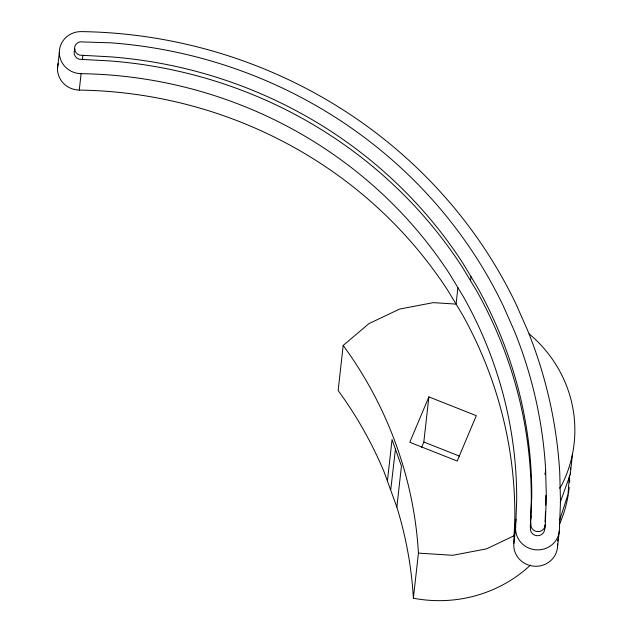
<?xml version="1.0" encoding="UTF-8"?>
<svg xmlns="http://www.w3.org/2000/svg" width="632" height="632" viewBox="0 0 632 632"><rect width="100%" height="100%" fill="white"/><g stroke="black" fill="none" stroke-linecap="round" stroke-linejoin="round"><path stroke-width="0.95" d="M570.38 469.418L570.427 467.751M560.173 502.527L570.254 474.466L570.293 472.783M57.496 68.722L59.337 52.322A21.922 21.03 6.4 0 1 81.378 31.6A482.248 462.624 6.4 0 1 515.846 303.716L527.712 330.576A482.248 462.624 6.4 0 1 559.731 472.365L560.497 501.445L559.367 530.485L557.527 546.885A21.922 21.03 6.4 0 1 534.166 566.225A21.922 21.03 6.4 0 1 513.808 543.607L514.843 517.205A438.403 420.564 6.4 0 0 461.897 313.717L448.025 290.767A438.403 420.564 6.4 0 0 79.276 90.076A21.922 21.03 6.4 0 1 58.278 63.287M513.808 543.607L515.649 527.207L516.684 500.805A438.403 420.564 6.4 0 0 463.738 297.317L449.866 274.359A438.403 420.564 6.4 0 0 81.109 73.675A21.922 21.03 6.4 0 1 59.337 52.322M530.272 527.167L531.757 496.918A453.026 434.595 6.4 0 0 477.049 286.644L462.711 262.92A453.026 434.595 6.4 0 0 110.087 56.817L79.806 55.166A7.181 6.889 6.4 0 1 79.885 41.854L111.09 42.842A467.625 448.602 6.4 0 1 503.048 305.398L514.551 331.437A467.625 448.602 6.4 0 1 545.598 468.936L546.348 497.131L545.274 524.592L544.294 531.149A7.181 6.889 6.4 0 1 530.461 530.106L531.291 501.018A453.026 434.595 6.4 0 0 476.583 290.744L462.253 267.02A453.026 434.595 6.4 0 0 109.628 60.917L79.348 59.266A7.181 6.889 6.4 0 1 75.05 49.099M544.816 528.692L544.926 525.753M545.084 521.827L545.463 512.023M545.732 505.15L545.732 495.488M557.527 546.885L557.637 543.986M557.756 541.079L557.827 539.143M569.369 475.896L568.018 494.366L559.691 520.089M570.254 474.466L572.545 453.752M82.389 59.692L82.847 55.592M79.276 90.076L81.109 73.675M457.923 287.694L456.083 304.095L433.299 302.641L399.606 309.072L368.867 323.663L343.192 345.443L338.136 390.544A413.541 396.714 6.4 0 1 384.138 472.041L396.849 507.093A413.881 397.094 6 0 1 413.399 598.212A131.891 126.526 6.4 0 0 530.446 565.119M387.463 480.541L392.061 439.54L401.446 466.092L396.849 507.093M421.528 447.456L423.827 442.013L428.883 396.904L476.299 415.666L457.197 461.036L409.781 442.274L428.883 396.904M413.368 598.22L418.431 553.111A413.834 396.999 6.4 0 0 343.192 345.443M470.54 280.734L470.998 276.634M515.957 519.346L514.116 535.746L486.482 548.876L452.788 555.299L418.431 553.111M530.556 519.994L531.014 515.894M545.637 470.334L545.171 474.434L545.139 473.036M390.781 489.476L395.521 448.428M545.274 524.592L544.76 527.048A7.181 6.889 6.4 0 1 530.927 526.006L530.738 523.067M559.581 488.22L561.761 485.036A131.891 126.526 6.4 0 0 529.11 333.854M423.827 442.013L459.385 456.083M568.184 495.046A131.891 126.526 6.4 0 1 559.604 523.975M569.732 479.498A131.891 126.526 6.4 0 1 569.59 482.437M569.203 487.319A131.891 126.526 6.4 0 1 568.484 493.126M559.367 530.485A21.922 21.03 6.4 0 1 535.999 549.824A21.922 21.03 6.4 0 1 515.649 527.207"/></g></svg>
